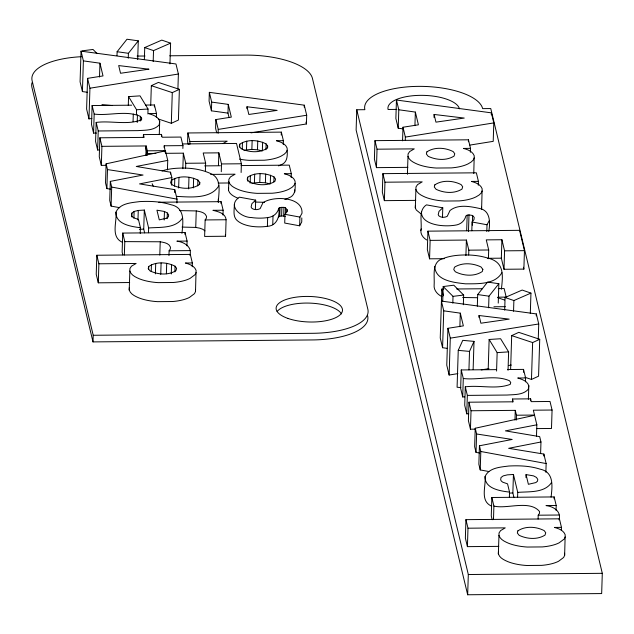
<?xml version="1.0" encoding="UTF-8"?>
<svg xmlns="http://www.w3.org/2000/svg" width="634" height="634" viewBox="0 0 634 634"><rect width="100%" height="100%" fill="white"/><g stroke="black" fill="none" stroke-linecap="round" stroke-linejoin="round"><path stroke-width="0.95" d="M181.942 233.375C183.139 222.003 185.342 207.54 170.752 204.671C160.743 201.477 150.1 201.057 139.678 201.604C131.341 202.698 119.747 203.268 115.959 212.16C117.147 221.734 110.482 236.561 121.958 242.085M551.073 497.127C552.412 485.882 554.124 471.886 539.867 469.081C529.858 465.895 519.214 465.467 508.793 466.022C500.456 467.107 488.862 467.686 485.073 476.578C486.143 486.001 479.787 500.527 491.088 505.916M301.792 217.953L301.736 221.932L299.636 225.815L284.714 223.057L284.983 214.324L286.845 211.97L287.115 209.735L285.506 207.825L283.945 207.358L280.062 207.492L278.762 208.285C277.502 213.603 273.072 217.058 267.667 217.573A22.404 8.607 1.8 0 1 251.405 217.533C241.094 217.51 226.639 205.923 239.351 197.174L255.676 200.13L255.399 208.863M488.774 231.561C490.264 222.7 490.597 210.369 479.264 208.396C469.913 206.422 458.097 204.013 450.013 210.496L447.239 216.321C444.719 217.7 441.082 217.739 438.807 215.822L438.229 214.657L438.99 211.376L442.778 207.809L426.46 204.861C417.846 210.504 422.402 222.177 420.865 230.538C420.556 234.58 423.385 238.019 426.69 239.977M177.916 88.879L178.384 74.027L175.975 63.971L81.049 51.148L80.082 81.834L82.42 91.581L87.294 92.255M82.42 91.581L83.387 60.888L81.049 51.148M83.387 60.888L99.95 63.194L103.009 75.929L87.579 78.354L86.612 109.048L88.974 118.899L91.89 118.431M88.974 118.899L89.941 88.205L87.579 78.354M131.682 105.181L92.12 105.537L91.526 124.557L93.578 133.108L96.519 133.085M93.578 133.108L94.173 114.088L92.12 105.537M94.173 114.088C109.254 115.99 126.015 110.086 140.36 116.339L141.636 118.114L141.097 119.977C127.054 125.286 110.839 120.468 96.178 122.425L95.583 141.453L97.636 150.004L99.57 149.989M99.514 77.047L99.95 63.194M97.636 150.004L98.23 130.976L96.178 122.425M367.641 315.883A61.007 23.442 1.8 0 1 312.562 339.935L93.008 341.9L93.214 335.267L32.128 80.748A61.466 23.616 1.8 0 1 81.429 56.703M182.869 148.467L182.957 145.614L180.904 137.063L162.177 137.229L161.504 134.424L143.435 134.59L144.108 137.396L99.863 137.792L99.269 156.82L101.321 165.371L106.235 165.323M192.229 266.755L192.348 262.952L190.295 254.4L96.836 255.24L96.233 274.268L98.286 282.819L129.669 282.534M101.321 165.371L101.915 146.343L99.863 137.792M98.286 282.819L98.888 263.792L96.836 255.24M167.431 169.904L167.733 160.394L165.45 150.876L106.116 163.834L105.521 182.861L106.892 188.607L110.744 189.194M106.892 188.607L107.495 169.579L106.116 163.834M107.495 169.579L143.054 175.039L110.324 181.379L109.73 200.407L111.093 206.098L119.739 207.69M111.093 206.098L111.695 187.07L110.324 181.379M116.989 55.641L117.116 51.711L126.982 39.237L138.283 40.83L137.689 59.517M186.943 245.826L187.093 241.071L185.041 232.519L122.734 233.074L122.14 252.102L122.822 254.955M128.258 58.225L128.409 53.304L138.283 40.83M128.29 105.466L128.567 96.614L140.027 95.869L148.047 109.016L147.888 113.938M124.367 254.947L124.787 241.625L122.734 233.074M133.053 121.641L133.298 114.033M192.348 262.952L185.366 263.015C189.566 264.164 194.432 265.923 196.08 270.361L195.502 291.577L194.503 293.645L189.415 297.449A30.979 11.903 1.8 0 1 172.599 301.53L157.557 301.657A30.876 11.864 1.8 0 1 138.68 297.806C134.971 296.165 130.596 294.231 129.225 290.055L129.93 268.531L131.484 266.177L136.151 263.459L98.888 263.792M131.761 216.923L131.88 213.119L134.115 211.463L138.267 210.448L144.33 210.06L148.625 227.971L148.475 232.726M136.421 114.675L136.579 109.761L128.567 96.614M133.909 218.12L134.115 211.463M137.213 122.497L137.451 114.889M140.209 121.094L140.36 116.339M137.966 219.958L138.267 210.448M141.58 120.016L141.636 118.114M144.362 59.445L144.734 47.566L161.805 40.108L170.601 43.152L169.952 63.939M140.241 233.415L140.423 227.709L138.434 219.443L133.592 217.747L132.221 216.662L131.547 215.409L131.88 213.119M143.347 137.443L143.435 134.59M145.868 155.457L146.161 145.947L101.915 146.343M144.631 232.86L143.728 229.088L144.33 210.06M147.017 155.433L147.072 153.491L145.527 147.033M147.215 154.609L147.334 150.805L146.161 145.947M150.71 105.466L151.336 85.669L158.429 82.412L179.382 89.354L178.416 120.048L171.315 123.297L158.563 119.073M153.19 61.498L153.531 50.609L170.601 43.152M148.649 269.323L148.744 266.47C156.321 261.327 167.178 262.127 175.079 266.217L176.617 268.333L175.927 270.67C168.287 275.489 157.929 274.673 150.012 270.892L148.213 268.586L148.744 266.47M154.371 106.877L154.434 104.975L145.535 105.054M151.209 271.328L151.423 264.663M156.368 117.33L156.487 113.526L154.434 104.975M159.277 134.622L159.697 121.3C158.175 116.521 152.929 114.928 148.625 113.597L156.487 113.526M155.385 273.888L155.718 263.419M161.44 136.326L161.504 134.424M159.8 255.098L160.22 241.776L124.787 241.625M164.166 147.682L164.23 145.78L182.957 145.614M160.735 274.387L161.099 262.975M165.331 152.548L164.23 145.78M165.387 152.778L165.45 150.876M164.182 220.03L164.452 211.463L156.939 210.187L159.269 219.879L166.774 218.151L168.414 216.733L168.652 214.95L167.336 212.992L164.452 211.463M167.162 218.698L167.336 212.992M166.385 273.785L166.71 263.324M171.315 123.297L172.282 92.612L179.382 89.354M170.514 174.12L170.57 172.218L136.286 166.457L167.733 160.394M168.961 255.542L169.104 250.787L170.34 248.972L170.451 247.141C168.929 243.052 163.944 242.45 160.22 241.776M171.291 184.193L171.418 180.31C179.24 175.396 189.828 176.165 197.927 180.072L199.781 182.457L199.718 184.399M171.616 185.183L171.854 177.568L170.57 172.218M171.275 273.983L171.576 264.473M174.564 186.134L174.802 178.376M174.667 192.514L174.754 189.653L139.528 183.9L171.854 177.568M176.91 202.951L177.037 199.147L174.754 189.653M174.897 271.923L175.079 266.217M178.645 187.997L178.978 177.322M182.846 168.692L183.329 153.166L165.696 153.325M185.603 168.129L185.762 163.279L183.329 153.166M283.271 144.56L283.39 140.677L281.337 132.126L187.878 132.966L187.601 141.699L188.282 144.544M184.985 234.422L185.041 232.519M189.835 144.425L189.931 141.517L187.878 132.966M188.615 188.877L188.98 177.235M189.907 255.359C192.538 246.927 184.082 241.934 176.886 241.158L187.093 241.071M193.322 187.91L193.624 178.209M204.956 230.871L202.912 229.342L199.837 228.192L195.732 227.424L196.255 210.932L179.581 210.607M197.745 185.897L197.927 180.072M205.392 170.863L205.63 163.104L203.205 152.992L218.849 152.849L221.512 163.952L221.274 171.711M196.255 210.932C199.987 211.605 204.972 212.208 206.494 216.289L206.375 218.128L205.147 219.943L204.623 236.434L225.577 236.244L226.092 219.752C225.641 213.341 218.056 211.566 212.929 210.314L223.136 210.219L222.978 215.069M251.016 132.847L306.412 123.963L306.69 115.23L304.272 105.173L209.347 92.342L209.077 101.075L211.415 110.823L227.978 113.121L229.072 117.67M211.415 110.823L211.685 102.09L209.347 92.342M211.685 102.09L228.256 104.388L231.315 117.124L215.877 119.557L215.608 128.29L216.677 132.768M218.12 133.291L218.247 129.407L215.877 119.557M218.453 165.458L218.849 152.849M162.082 170.918A31.605 12.141 1.8 0 1 175.895 168.319C187.49 167.527 199.488 168.509 210.179 173.367C222.399 177.916 218.611 192.379 218.334 202.286L218.262 199.036M221.02 203.609L221.084 201.667L158.769 202.23M227.978 113.121L228.256 104.388M237.972 198.244C234.255 196.603 229.888 194.67 228.517 190.501L228.898 179.263L230.451 176.91L235.119 174.192L210.599 174.405M234.342 204.417C234.445 209.806 232.48 216.479 237.187 220.584C241.086 223.929 246.158 225.411 251.127 226.267A22.404 8.607 1.8 0 0 267.389 226.306C276.662 225.981 280.18 216.21 278.762 208.285M239.692 147.104L239.787 144.187C247.363 139.052 258.22 139.845 266.122 143.934L267.659 146.05L267.596 147.991M241.118 172.503L241.388 163.77L236.514 143.442L182.307 143.934M242.251 149.18L242.465 142.388M246.935 108.715L246.991 106.774L277.129 110.387L248.837 114.469L246.991 106.774M243.908 150.623L246.483 149.878L246.761 141.144M247.585 181.078L247.712 177.195C255.288 172.06 266.145 172.86 274.046 176.949L275.584 179.065L274.894 181.403C267.255 186.222 256.897 185.405 248.98 181.625L247.181 179.319L247.712 177.195M250.145 183.163L250.39 175.396M246.483 149.878L251.864 149.426L252.142 140.693M251.833 183.638L254.408 182.885L254.686 174.152M262.619 142.198L262.341 150.932L257.483 149.775L257.753 141.041M254.408 182.885L259.789 182.441L260.067 173.708M265.939 149.759L266.122 143.934M270.544 175.206L270.266 183.939L265.4 182.79L265.678 174.057M267.389 226.306L267.667 217.573M273.888 181.799L274.046 176.949M272.739 224.761L273.016 216.028M281.25 135.034L281.337 132.126M278.484 217.018L279.784 216.226L280.062 207.492M279.784 216.226L281.623 215.948L281.892 207.215M285.229 216.559L283.675 216.091L283.945 207.358M283.39 140.677L276.408 140.74C280.608 141.889 285.474 143.649 287.123 148.087C287.4 154.379 288.208 162.486 280.783 164.88A30.979 11.903 1.8 0 1 278.58 165.878M285.292 214.617L285.506 207.825M287.051 211.677L287.115 209.735M291.188 177.568L291.315 173.684L289.262 165.133L241.055 165.569M284.856 199.488A30.979 11.903 1.8 0 0 288.708 197.895C296.133 195.494 295.325 187.387 295.04 181.094C293.399 176.656 288.533 174.897 284.333 173.748L291.315 173.684M299.636 225.815L299.914 217.082L302.006 213.198C303.02 196.223 272.398 195.779 262.912 202.817L260.138 208.634C257.61 210.02 253.972 210.06 251.706 208.142L251.127 206.977L251.888 203.696L255.676 200.13M304.217 107.106L304.272 105.173M356.76 109.761L356.126 130.01L467.67 594.763L601.666 593.567L602.3 573.318L490.756 108.557L482.64 108.628A59.16 22.737 1.8 0 0 418.289 86.367A59.16 22.737 1.8 0 0 364.875 109.69L356.76 109.761L468.312 574.515L467.67 594.763M470.373 152.239L470.499 148.356L468.447 139.805L374.979 140.645L374.401 159.086L376.453 167.638L407.836 167.352M376.453 167.638L377.032 149.196L374.979 140.645M478.298 185.247L478.416 181.364L476.364 172.813L382.904 173.653L382.326 192.094L384.378 200.645L415.753 200.368M384.378 200.645L384.957 182.204L382.904 173.653M469.889 145.091L493.212 141.35L493.791 122.909L491.382 112.852L396.456 100.029L395.87 118.471L398.215 128.211L403.081 128.892M398.215 128.211L398.794 109.769L396.456 100.029M402.558 140.827L402.986 127.236L418.416 124.811L415.357 112.075L398.794 109.769M405.261 140.003L405.348 137.087L402.986 127.236M407.424 173.906L408.082 153.935L409.635 151.581L414.295 148.863L377.032 149.196M414.929 125.659L415.357 112.075M421.031 213.896L416.308 210.028L415.318 207.889L415.896 189.447L415.999 186.943L417.56 184.589L422.22 181.871L384.957 182.204M488.426 258.727L488.695 249.986L486.27 239.874L501.914 239.739L501.336 258.181L503.998 269.276L523.874 269.101L524.453 250.66L519.579 230.332L427.926 231.156L427.348 249.598L429.559 258.823L444.26 258.688M429.559 258.823L430.137 240.381L427.926 231.156M434.005 117.369L434.1 114.461L464.239 118.067L435.946 122.148L434.1 114.461M501.391 289.183C503.055 274.839 504.45 261.937 487.744 258.07C478.456 255.161 468.621 254.527 458.961 255.201A31.605 12.141 1.8 0 0 443.42 258.442C431.279 261.485 434.75 275.528 434.147 284.793C433.466 290.079 437.468 294.469 441.938 296.641M442.477 217.517L442.778 207.809M443.816 289.096L441.835 289.112L440.242 337.977L442.58 347.717L447.453 348.399M442.722 301.102L443.182 286.536L453.801 285.205L463.652 295.032L463.343 304.732M442.58 347.717L443.737 310.834L441.399 301.087L536.324 313.917L538.734 323.974L538.25 339.507M443.737 310.834L460.3 313.141L463.359 325.876L447.929 328.301L446.772 365.184L449.134 375.035L457.883 373.632M449.134 375.035L450.291 338.152L447.929 328.301M452.811 303.155L453.025 296.363L443.182 286.536M473.13 369.535L474.018 341.385L462.749 340.347L458.247 350.356L457.09 387.239L460.847 387.588M459.872 326.724L460.3 313.141M495.851 369.638L461.235 369.947L460.656 388.388L462.709 396.939L464.674 396.924M468.383 141.747L468.447 139.805M465.911 255.589L466.394 240.056L430.137 240.381M466.679 230.705L467.163 215.172L469.001 214.894L472.607 215.505L474.216 217.422L473.947 219.649L472.092 222.003L471.815 230.744M462.709 396.939L463.288 378.498L461.235 369.947M468.478 231.394L469.001 214.894M468.669 255.019L468.827 250.168L466.394 240.056M463.288 378.498C478.361 380.408 495.13 374.496 509.474 380.749L510.75 382.524L510.204 384.386C496.168 389.704 479.954 384.886 465.293 386.843L464.714 405.284L466.767 413.836L468.7 413.82M473.764 173.486L474.224 155.766C472.576 151.328 467.71 149.569 463.509 148.419L470.499 148.356M472.298 225.213L472.607 215.505M466.767 413.836L467.345 395.394L465.293 386.843M468.938 369.844L469.517 351.402L474.018 341.385M536.705 428.6L551.493 428.473L552.071 410.032L550.019 401.481L531.284 401.647L530.61 398.841L512.549 399L513.223 401.805L468.978 402.202L468.399 420.643L470.452 429.194L475.365 429.155M561.367 530.278L561.462 527.369L559.41 518.818L465.942 519.65L465.364 538.092L467.416 546.643L498.799 546.365M470.452 429.194L471.03 410.753L468.978 402.202M467.416 546.643L467.995 528.201L465.942 519.65M477.323 306.222L477.687 294.572L487.554 282.098L498.855 283.699L498.245 303.107M478.416 181.364L471.434 181.427C475.635 182.576 480.501 184.335 482.149 188.773L481.594 209.402L481.571 207.215M536.483 436.454L536.847 424.804L534.565 415.294L475.231 428.243L474.652 446.693L476.031 452.43L479.875 453.025M478.979 317.46L479.042 315.518L509.181 319.132L480.889 323.213L479.042 315.518M476.031 452.43L476.609 433.989L475.231 428.243M476.609 433.989L512.169 439.457L479.439 445.789L478.86 464.231L480.223 469.929L488.877 471.522M486.801 231.561L487.015 224.761L489.115 220.886M491.318 114.794L491.382 112.852M480.223 469.929L480.81 451.487L479.439 445.789M488.616 307.815L488.98 296.173L498.855 283.699M488.196 369.567L489.139 339.475L500.606 338.738L508.619 351.878L508.04 370.319M556.058 510.338L556.208 505.48L554.156 496.929L491.849 497.492L491.271 515.933L492.182 519.729M496.573 371.064L497.151 352.623L489.139 339.475M493.474 519.626L493.902 506.043L491.849 497.492M503.998 269.276L504.577 250.834L501.914 239.739M504.688 310.129L505.084 297.504L522.162 290.055L530.951 293.098L530.309 313.481M561.462 527.369L554.481 527.433C558.681 528.582 563.547 530.333 565.187 534.771L564.632 555.4L563.634 557.476L558.546 561.28A30.979 11.903 1.8 0 1 541.729 565.362L526.688 565.488A30.876 11.864 1.8 0 1 507.81 561.629C504.101 559.996 499.727 558.063 498.356 553.886L499.045 532.948L500.598 530.595L505.266 527.868L467.995 528.201M510.616 369.582L511.686 335.616L518.778 332.359L539.732 339.301L538.567 376.184L531.474 379.441L525.095 377.325M513.548 311.231L513.881 300.548L530.951 293.098M509.379 496.977L509.538 492.119L507.549 483.853L502.707 482.165L501.336 481.071L500.662 479.827L500.995 477.529L503.23 475.88L507.382 474.858L513.445 474.478L517.74 492.388L517.59 497.238M512.462 401.908L512.549 399M514.974 420.065L515.276 410.356L471.03 410.753M513.992 497.635L512.858 492.919L513.445 474.478M516.29 420.073L516.448 415.222L515.276 410.356M523.454 372.301L523.549 369.392L507.723 369.535M525.475 381.827L525.602 377.943L523.549 369.392M528.384 399.301L528.811 385.718C527.282 380.939 522.044 379.346 517.74 378.015L525.602 377.943M525.958 477.513L526.054 474.597L533.566 475.88L536.451 477.41L537.759 479.367L537.529 481.151L535.889 482.561L528.384 484.297L526.054 474.597M530.555 400.783L530.61 398.841M531.474 379.441L532.631 342.558L539.732 339.301M536.261 315.859L536.324 313.917M538.1 519.087L538.218 515.204L539.447 513.389L539.566 511.551C529.747 499.552 506.495 509.419 493.902 506.043M540.604 453.635L540.968 441.985L539.685 436.628L505.401 430.866L536.847 424.804M543.806 456.012L543.869 454.071L508.642 448.317L540.968 441.985M545.874 472.29L546.143 463.557L543.869 454.071M554.092 498.871L554.156 496.929M559.022 519.864C561.684 511.4 553.252 506.336 546.001 505.575L556.208 505.48M129.225 290.055L129.336 287.559M228.517 190.501L228.62 187.997M407.432 174.041L407.504 172.377M415.318 207.889L415.421 205.392M498.356 553.886L498.467 551.39M159.697 121.3L159.182 124.843C153.991 130.707 145.059 130.113 137.911 130.628L98.23 130.976M528.811 385.718L528.296 389.26C523.105 395.125 514.174 394.522 507.026 395.037L467.345 395.394M199.781 182.457L199.242 184.621C191.492 189.899 180.373 189.051 172.282 184.882L170.712 182.719L171.418 180.31M239.787 144.187L239.256 146.303L241.063 148.618C248.972 152.398 259.338 153.214 266.969 148.396L267.659 146.05M420.865 230.538L421.372 228.914M196.104 272.549L195.098 274.625L190.018 278.429A30.979 11.903 1.8 0 1 173.193 282.502L158.151 282.629A30.876 11.864 1.8 0 1 139.282 278.778C135.565 277.137 131.198 275.204 129.827 271.027M287.147 150.274L286.14 152.342L284.111 154.308L281.06 156.146A30.979 11.903 1.8 0 1 264.243 160.228L249.194 160.354A30.876 11.864 1.8 0 1 239.454 159.126M295.072 183.281L294.065 185.35L292.036 187.315L288.977 189.162A30.979 11.903 1.8 0 1 272.16 193.235L257.119 193.362A30.876 11.864 1.8 0 1 238.249 189.511C234.532 187.87 230.166 185.936 228.795 181.76M474.248 157.953L473.249 160.03L471.221 161.987L468.161 163.834A30.979 11.903 1.8 0 1 451.345 167.907L436.303 168.034A30.876 11.864 1.8 0 1 417.426 164.182C413.717 162.542 409.342 160.608 407.971 156.432M482.173 190.961L481.174 193.037L479.138 194.995L476.086 196.841A30.979 11.903 1.8 0 1 459.27 200.915L444.22 201.041A30.876 11.864 1.8 0 1 425.351 197.19C421.634 195.549 417.267 193.616 415.896 189.447M565.219 536.958L564.212 539.035L559.125 542.839A30.979 11.903 1.8 0 1 542.308 546.92L527.266 547.047A30.876 11.864 1.8 0 1 508.397 543.187C504.68 541.547 500.313 539.621 498.942 535.445M218.849 185.794C210.654 199.353 190.2 197.047 176.529 196.374M501.914 272.683C494.964 284.809 477.743 283.715 465.522 283.826C454.34 282.582 435.304 280.846 434.726 266.351M182.418 218.151C175.325 228.771 159.855 227.027 148.625 227.971M551.532 482.569C544.44 493.181 528.97 491.437 517.74 492.388M223.136 143.458L227.194 141.176L189.931 141.517M467.163 215.172L465.863 215.964C464.603 221.282 460.173 224.737 454.768 225.252A22.404 8.607 1.8 0 1 438.506 225.213C431.421 224.087 421.333 220.798 421.444 212.097M89.941 88.205L178.384 74.027M218.247 129.407L306.69 115.23M405.348 137.087L493.791 122.909M450.291 338.152L538.734 323.974M481.206 369.899L488.98 368.647M508.42 365.533L511.337 365.065M82.38 50.807L93.008 49.468L96.947 53.399M453.025 296.363L463.652 295.032M136.579 109.761L148.047 109.016M497.151 352.623L508.619 351.878M139.401 229.365L143.728 229.088M509.395 493.141L512.858 492.919M137.102 56.077L145.02 56.006M169.761 55.784L244.97 55.11A62.037 23.838 1.8 0 1 312.459 78.465L367.847 309.249A61.007 23.442 1.8 0 1 312.768 333.302L93.214 335.267M396.868 109.397L388.071 109.476A35.853 13.782 1.8 0 1 420.445 95.346A35.853 13.782 1.8 0 1 459.444 108.842M147.334 150.805L165.395 150.646M147.072 153.491L155.893 153.412M185.762 163.279L205.63 163.104M221.512 163.952L241.388 163.77M204.655 165.894L220.394 165.751M218.167 183.075L228.953 182.972M205.147 219.943L226.092 219.752M182.029 227.075L195.732 227.424M169.104 250.787L190.057 250.604M468.827 250.168L488.695 249.986M504.577 250.834L524.453 250.66M487.649 258.3L501.336 258.181M456.67 288.985L482.387 288.747M498.213 288.613L504.141 288.557L506.194 297.108L497.849 297.18M462.646 297.497L477.37 297.726M493.926 306.777L505.353 306.674M552.071 410.032L533.337 410.198L534.51 415.056L516.448 415.222M538.218 515.204L559.172 515.014M468.312 574.515L602.3 573.318M264.489 202.294L256.841 202.095A30.876 11.864 1.8 0 1 255.082 201.969M251.864 149.426L257.483 149.775M259.789 182.441L265.4 182.79M281.623 215.948L283.675 216.091M101.955 104.61L112.281 105.561M458.247 350.356L469.517 351.402M117.116 51.711L128.409 53.304M477.687 294.572L488.98 296.173M140.423 227.709C131.309 226.568 115.499 224.373 115.959 212.16M509.538 492.119C500.424 490.985 484.614 488.782 485.073 476.578M472.092 222.003L487.015 224.761M284.983 214.324L299.914 217.082M111.695 187.07L177.037 199.147M480.81 451.487L546.143 463.557M497.666 297.655L504.545 300.033M151.336 85.669L172.282 92.612M511.686 335.616L532.631 342.558M144.734 47.566L153.531 50.609M505.084 297.504L513.881 300.548M152.152 183.733L153.293 186.277M523.43 267.255L523.874 269.101M441.835 289.112L443.435 295.769M305.976 122.132L306.412 123.963M221.084 201.667L223.136 210.219M93.008 341.9L31.922 87.381A61.466 23.616 1.8 0 1 31.985 82.753M225.379 234.588L225.577 236.244M564.609 553.213L564.632 555.4M294.77 189.828L294.794 192.015M195.478 289.389L195.502 291.577M277.121 311.548A33.214 12.767 1.8 0 1 309.915 303.115A33.214 12.767 1.8 0 1 341.464 313.893M482.846 269.339L482.308 271.511C474.557 276.789 463.438 275.941 455.347 271.764L453.77 269.601L454.483 267.199C462.305 262.286 472.893 263.055 480.992 266.962L482.846 269.339M426.888 151.875L426.365 153.991L428.164 156.297C436.081 160.077 446.439 160.893 454.079 156.075L454.76 153.737L453.223 151.621C445.33 147.532 434.472 146.731 426.888 151.875M434.813 184.882L434.282 186.998L436.089 189.304C443.998 193.085 454.364 193.901 461.996 189.083L462.685 186.745L461.148 184.629C453.247 180.539 442.389 179.739 434.813 184.882M517.859 530.88L517.328 532.996L519.127 535.31C527.044 539.082 537.402 539.906 545.042 535.08L545.731 532.742L544.194 530.626C536.293 526.537 525.435 525.745 517.859 530.88M148.832 69.185L120.539 73.267L118.693 65.579L148.832 69.185M288.09 318.482A33.214 12.767 1.8 0 0 342.019 312.253A33.214 12.767 1.8 0 0 297.774 296.942A33.214 12.767 1.8 0 0 288.09 318.482"/></g></svg>
